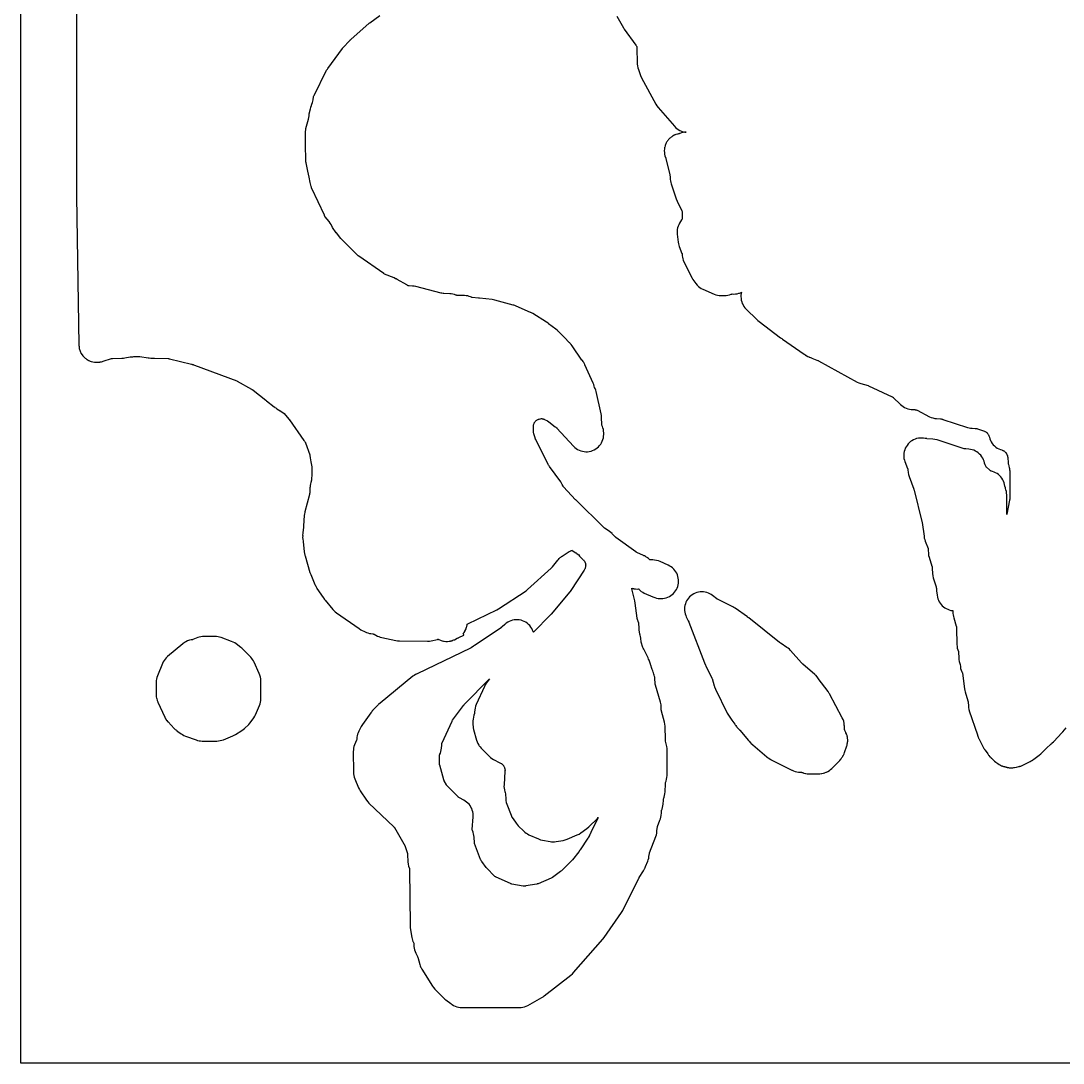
# Model space of a CAD drawing. Header units: millimetres. Extents: x 0 to 300, y 0 to 300.
# Drawn here: x 0 to 150, y 0 to 150 of the extents above; entities that cross this region are included whole.
import ezdxf

# ---------------------------------------------------------------- set-up
doc = ezdxf.new("R2010")
doc.units = ezdxf.units.MM
doc.layers.add('CUT', color=7, linetype='CONTINUOUS')

msp = doc.modelspace()

# ---------------------------------------------------------------- linework, layer by layer
at = {"layer": 'CUT'}
for points in [[(299.94, 299.95), (299.94, 0.05), (299.94, 0.02), (299.94, 0.01), (299.93, 0), (299.92, 0), (299.89, 0), (0.05, 0), (0.02, 0), (0.01, 0), (0.01, 0.01), (0, 0.01), (0, 0.02), (0, 0.05), (0, 299.95)], [(8, 174.66), (8.01, 128.54), (8.01, 128.52), (8.01, 124.77), (8.01, 124.73), (8.35, 103.37), (8.35, 103.34), (8.35, 103.33), (8.36, 103.28), (8.37, 103.12), (8.37, 103.09), (8.4, 102.85), (8.44, 102.71), (8.45, 102.68), (8.47, 102.62), (8.47, 102.6), (8.53, 102.44), (8.55, 102.39), (8.56, 102.37), (8.65, 102.17), (8.67, 102.15), (8.78, 101.97), (8.81, 101.94), (8.81, 101.93), (8.92, 101.78), (8.96, 101.74), (9.09, 101.6), (9.14, 101.56), (9.27, 101.44), (9.33, 101.4), (9.46, 101.29), (9.53, 101.26), (9.54, 101.25), (9.67, 101.17), (9.75, 101.14), (9.76, 101.13), (9.89, 101.06), (9.99, 101.03), (10.11, 100.98), (10.35, 100.92), (10.58, 100.88), (10.71, 100.88), (10.83, 100.87), (10.96, 100.88), (10.97, 100.88), (11.07, 100.88), (11.18, 100.89), (11.19, 100.89), (11.3, 100.9), (11.32, 100.9), (11.35, 100.9), (11.4, 100.91), (11.47, 100.93), (11.54, 100.94), (11.56, 100.94), (11.57, 100.94), (11.58, 100.94), (11.6, 100.94), (11.62, 100.95), (11.73, 100.98), (11.77, 100.99), (11.83, 101.01), (11.84, 101.01), (11.85, 101.01), (13.04, 101.39), (13.06, 101.39), (13.08, 101.4), (13.09, 101.4), (13.11, 101.4), (13.2, 101.4), (14.54, 101.46), (14.55, 101.46), (14.62, 101.46), (14.76, 101.47), (14.97, 101.5), (15.73, 101.63), (15.77, 101.64), (15.79, 101.64), (15.8, 101.64), (15.82, 101.64), (15.94, 101.65), (16.11, 101.67), (16.24, 101.68), (16.29, 101.68), (16.4, 101.69), (16.48, 101.7), (16.54, 101.71), (16.59, 101.71), (16.64, 101.71), (16.68, 101.71), (16.83, 101.71), (17.1, 101.7), (18.33, 101.49), (18.34, 101.49), (18.37, 101.49), (18.48, 101.48), (18.68, 101.46), (18.69, 101.46), (18.7, 101.46), (18.85, 101.46), (19.2, 101.45), (19.24, 101.45), (21.22, 101.39), (21.25, 101.39), (21.29, 101.39), (21.3, 101.39), (21.34, 101.38), (21.36, 101.37), (21.38, 101.37), (24.54, 100.6), (24.55, 100.6), (24.6, 100.58), (24.64, 100.57), (24.66, 100.57), (24.67, 100.56), (24.68, 100.56), (24.69, 100.55), (24.73, 100.54), (24.74, 100.54), (24.76, 100.54), (24.78, 100.53), (24.83, 100.51), (24.98, 100.45), (31.1, 98.17), (31.12, 98.16), (33.18, 97), (33.21, 96.99), (33.24, 96.97), (33.28, 96.95), (33.31, 96.93), (33.34, 96.91), (33.42, 96.84), (35.26, 95.4), (35.27, 95.39), (35.3, 95.37), (35.32, 95.35), (35.34, 95.33), (36.45, 94.46), (36.48, 94.43), (36.5, 94.41), (36.56, 94.37), (36.67, 94.29), (36.84, 94.17), (37.33, 93.89), (37.35, 93.88), (37.36, 93.87), (37.39, 93.85), (37.87, 93.48), (38.08, 93.24), (38.6, 92.63), (38.63, 92.59), (38.64, 92.57), (40.72, 89.63), (40.82, 89.49), (40.86, 89.43), (40.87, 89.42), (40.9, 89.38), (40.91, 89.36), (40.94, 89.33), (40.94, 89.32), (40.95, 89.29), (40.96, 89.27), (40.97, 89.25), (41.56, 87.53), (41.56, 87.52), (41.57, 87.5), (41.58, 87.45), (41.64, 87.1), (41.73, 86.55), (41.85, 85.82), (41.86, 85.76), (41.86, 85.73), (41.86, 85.72), (41.86, 84.87), (41.83, 83.89), (41.83, 83.88), (41.72, 83.56), (41.67, 83.35), (41.63, 83.15), (41.62, 83.04), (41.61, 82.94), (41.61, 82.93), (41.61, 82.92), (41.61, 82.9), (41.61, 82.88), (41.6, 82.83), (41.59, 82.55), (41.59, 82.53), (41.58, 82.26), (41.57, 82.15), (41.57, 82.13), (41.57, 82.06), (41.56, 82.01), (41.55, 81.97), (41.55, 81.95), (41.52, 81.85), (40.88, 79.36), (40.88, 79.34), (40.86, 79.29), (40.85, 79.23), (40.8, 79.04), (40.77, 78.79), (40.6, 76.58), (40.57, 76.44), (40.55, 76.22), (40.54, 76.01), (40.55, 75.87), (40.55, 75.83), (40.55, 75.79), (40.54, 75.68), (40.54, 75.66), (40.55, 75.39), (40.6, 75.13), (40.62, 75.06), (40.62, 75.05), (40.76, 73.58), (40.8, 73.34), (40.85, 73.11), (40.89, 72.99), (41.6, 70.59), (41.7, 70.32), (41.7, 70.31), (42.21, 69.13), (42.31, 68.9), (42.35, 68.8), (42.37, 68.75), (42.38, 68.73), (42.47, 68.54), (42.48, 68.53), (42.59, 68.34), (42.6, 68.33), (43.49, 67), (43.64, 66.8), (43.66, 66.78), (43.69, 66.74), (43.8, 66.62), (44.91, 65.27), (45.07, 65.1), (45.23, 64.94), (45.41, 64.81), (48.66, 62.55), (48.94, 62.38), (49.52, 62.08), (49.73, 61.99), (49.94, 61.91), (50.16, 61.85), (50.38, 61.82), (50.66, 61.78), (50.68, 61.78), (50.69, 61.78), (50.74, 61.76), (50.82, 61.72), (51.31, 61.47), (51.51, 61.38), (51.72, 61.3), (51.94, 61.24), (53.96, 60.81), (53.97, 60.81), (54.21, 60.77), (54.22, 60.77), (54.47, 60.76), (54.48, 60.76), (58.52, 60.74), (58.79, 60.75), (59.05, 60.8), (59.96, 60.99), (60, 61), (60.01, 61), (60.04, 61), (60.06, 61), (60.07, 61), (60.08, 61), (60.09, 60.99), (60.16, 60.95), (60.39, 60.85), (60.4, 60.85), (60.47, 60.83), (60.63, 60.78), (60.64, 60.77), (60.83, 60.73), (60.88, 60.72), (60.89, 60.72), (61.13, 60.69), (61.14, 60.69), (61.38, 60.69), (61.4, 60.69), (61.63, 60.72), (61.65, 60.72), (61.73, 60.74), (61.79, 60.75), (61.8, 60.75), (61.81, 60.75), (61.88, 60.76), (61.9, 60.77), (61.98, 60.79), (62.01, 60.8), (62.02, 60.81), (62.03, 60.81), (62.12, 60.84), (62.14, 60.84), (62.17, 60.86), (62.32, 60.92), (62.35, 60.93), (62.36, 60.93), (62.38, 60.94), (62.8, 61.14), (62.83, 61.16), (62.95, 61.23), (62.98, 61.24), (63, 61.25), (63.01, 61.26), (63.04, 61.28), (63.73, 61.6), (63.72, 61.62), (63.68, 61.73), (63.65, 61.81), (63.69, 61.86), (63.72, 61.9), (63.72, 61.91), (63.73, 61.92), (63.75, 61.94), (63.79, 62), (63.86, 62.1), (63.87, 62.12), (63.89, 62.15), (63.97, 62.31), (64, 62.36), (64.05, 62.48), (64.07, 62.53), (64.08, 62.55), (64.08, 62.56), (64.08, 62.57), (64.09, 62.59), (64.14, 62.76), (64.16, 62.82), (64.21, 63.06), (64.22, 63.16), (64.29, 63.2), (68.51, 65.23), (68.75, 65.36), (72.69, 67.99), (72.78, 68.06), (72.79, 68.06), (72.92, 68.18), (76.3, 71.24), (76.39, 71.33), (76.48, 71.43), (77.25, 72.4), (77.34, 72.5), (77.47, 72.63), (77.49, 72.65), (77.5, 72.66), (77.61, 72.76), (77.7, 72.83), (77.76, 72.87), (77.77, 72.88), (77.78, 72.89), (77.8, 72.9), (77.87, 72.96), (78.76, 73.54), (78.78, 73.55), (78.86, 73.6), (78.91, 73.63), (78.92, 73.63), (78.93, 73.64), (79.03, 73.7), (79.1, 73.73), (79.12, 73.74), (79.13, 73.75), (79.23, 73.79), (79.25, 73.8), (79.26, 73.8), (79.28, 73.81), (79.3, 73.82), (79.33, 73.8), (79.86, 73.45), (79.9, 73.43), (80, 73.36), (80.21, 73.22), (80.22, 73.21), (80.23, 73.2), (80.24, 73.2), (80.24, 73.19), (80.39, 72.97), (80.57, 72.76), (80.77, 72.58), (80.82, 72.53), (80.93, 72.45), (80.93, 72.44), (80.94, 72.44), (81, 72.36), (81.07, 72.28), (81.07, 72.27), (81.09, 72.24), (81.16, 72.12), (81.16, 72.11), (81.17, 72.1), (81.19, 72.03), (81.21, 71.98), (81.22, 71.96), (81.22, 71.95), (81.22, 71.94), (81.24, 71.86), (81.25, 71.81), (81.27, 71.69), (81.26, 71.71), (81.27, 71.65), (81.26, 71.59), (81.26, 71.49), (81.25, 71.44), (81.23, 71.38), (81.2, 71.26), (81.18, 71.2), (81.16, 71.15), (81.14, 71.12), (81.08, 71.02), (81.05, 70.97), (81.04, 70.96), (79.14, 68.02), (79.05, 67.89), (78.99, 67.82), (76.3, 64.63), (76.29, 64.61), (76.24, 64.56), (76.22, 64.54), (76.18, 64.49), (73.8, 62.06), (73.77, 62.03), (73.74, 62.01), (73.72, 62.09), (73.71, 62.1), (73.62, 62.33), (73.51, 62.55), (73.37, 62.76), (73.22, 62.96), (73.05, 63.14), (72.86, 63.3), (72.65, 63.44), (72.43, 63.56), (72.2, 63.66), (71.97, 63.73), (71.72, 63.78), (71.48, 63.81), (71.23, 63.81), (70.98, 63.78), (70.74, 63.74), (70.5, 63.66), (70.27, 63.57), (70.05, 63.45), (69.84, 63.31), (69.65, 63.15), (69.24, 62.78), (69.13, 62.69), (69.11, 62.67), (65.29, 60.1), (65.15, 60.01), (65.13, 60), (65.08, 59.97), (64.83, 59.8), (64.82, 59.8), (64.77, 59.77), (64.76, 59.76), (64.69, 59.72), (57.04, 56.04), (56.98, 56.02), (56.93, 55.99), (56.77, 55.92), (56.58, 55.8), (56.4, 55.67), (51.68, 51.82), (51.49, 51.65), (51.48, 51.64), (51.43, 51.59), (50.62, 50.73), (50.61, 50.72), (50.57, 50.68), (50.48, 50.57), (50.35, 50.41), (49.16, 48.76), (49.06, 48.61), (48.97, 48.44), (48.62, 47.76), (48.52, 47.55), (48.45, 47.34), (48.39, 47.11), (48.35, 46.89), (48.32, 46.62), (48.32, 46.61), (48.32, 46.59), (48.29, 46.49), (48.29, 46.47), (48.02, 45.81), (47.93, 45.58), (47.87, 45.33), (47.84, 45.09), (47.83, 44.84), (47.87, 41.86), (47.88, 41.62), (47.92, 41.39), (47.98, 41.16), (48.06, 40.94), (48.6, 39.62), (48.71, 39.39), (48.84, 39.17), (49.75, 37.83), (49.91, 37.61), (50.09, 37.42), (53.66, 34.01), (53.67, 34), (53.69, 33.98), (53.7, 33.96), (53.73, 33.93), (53.74, 33.91), (55.29, 31.21), (55.31, 31.15), (55.34, 31.09), (55.35, 31.07), (55.36, 31.03), (55.63, 30.19), (55.63, 30.18), (55.64, 30.15), (55.65, 30.1), (55.65, 30.05), (55.7, 28.96), (55.73, 28.66), (55.8, 28.36), (55.9, 28.03), (55.94, 27.92), (55.94, 27.91), (55.94, 27.9), (55.94, 27.88), (55.94, 27.83), (56, 19.84), (56.01, 19.65), (56.03, 19.46), (56.25, 18.09), (56.29, 17.89), (56.35, 17.7), (56.42, 17.51), (56.45, 17.44), (56.53, 17.26), (56.53, 17.24), (56.55, 16.8), (56.58, 16.55), (56.64, 16.3), (56.72, 16.06), (56.82, 15.82), (57.06, 15.36), (57.06, 15.35), (57.08, 15.33), (57.08, 15.32), (57.08, 15.31), (57.09, 15.29), (57.1, 15.26), (57.39, 14.21), (57.47, 13.99), (57.56, 13.77), (57.58, 13.73), (57.7, 13.52), (59.22, 11.09), (59.38, 10.87), (59.56, 10.67), (60.85, 9.36), (60.99, 9.22), (61.14, 9.1), (61.86, 8.57), (61.95, 8.5), (62.06, 8.42), (62.27, 8.3), (62.49, 8.19), (62.72, 8.11), (62.96, 8.05), (63.2, 8.01), (63.45, 8), (71.73, 8), (71.98, 8.01), (72.23, 8.05), (72.48, 8.11), (72.72, 8.2), (72.94, 8.31), (74.96, 9.43), (75.14, 9.54), (75.17, 9.56), (75.32, 9.67), (79.14, 12.67), (79.37, 12.87), (79.39, 12.89), (79.41, 12.91), (79.52, 13.03), (83.74, 17.85), (83.91, 18.07), (86.43, 21.67), (86.53, 21.83), (86.62, 21.99), (88.91, 26.63), (88.95, 26.69), (88.97, 26.72), (88.97, 26.73), (89.6, 27.69), (89.7, 27.87), (89.8, 28.06), (89.82, 28.13), (89.85, 28.21), (89.87, 28.26), (89.88, 28.29), (90.2, 29.06), (90.28, 29.28), (90.34, 29.5), (90.37, 29.72), (90.43, 30.18), (90.43, 30.21), (90.43, 30.22), (90.44, 30.25), (90.45, 30.26), (91.37, 32.6), (91.45, 32.84), (91.5, 33.09), (91.53, 33.34), (91.57, 33.86), (91.58, 33.94), (91.59, 34), (91.6, 34.04), (91.61, 34.06), (91.96, 34.95), (92.03, 35.17), (92.09, 35.39), (92.12, 35.62), (92.16, 36.04), (92.16, 36.11), (92.17, 36.16), (92.17, 36.21), (92.17, 36.28), (92.17, 36.3), (92.17, 36.31), (92.19, 36.34), (92.25, 36.5), (92.26, 36.53), (92.34, 36.77), (92.39, 37.02), (92.42, 37.28), (92.45, 37.85), (92.45, 37.94), (92.45, 37.95), (92.46, 38.01), (92.47, 38.04), (92.48, 38.06), (92.5, 38.13), (92.55, 38.26), (92.62, 38.51), (92.68, 38.77), (92.7, 39.04), (92.74, 40.21), (92.75, 40.3), (92.75, 40.34), (92.76, 40.38), (92.76, 40.39), (92.76, 40.4), (92.83, 40.58), (92.91, 40.85), (92.96, 41.13), (92.98, 41.42), (93, 45.01), (92.99, 45.29), (92.94, 45.57), (92.76, 46.36), (92.75, 46.44), (92.74, 46.53), (92.74, 46.54), (92.69, 48.48), (92.66, 48.78), (92.61, 49.06), (92.19, 50.64), (92.16, 50.76), (92.16, 50.77), (92.16, 50.78), (92.15, 50.8), (92.15, 50.84), (92.15, 50.86), (92.14, 50.89), (92.13, 51.35), (92.11, 51.56), (92.08, 51.76), (92.03, 51.96), (91.33, 54.38), (91.33, 54.39), (91.3, 54.48), (91.29, 54.5), (91.29, 54.51), (91.29, 54.52), (91.29, 54.54), (91.29, 54.57), (91.29, 54.62), (91.28, 54.69), (91.28, 54.74), (91.24, 55.25), (91.22, 55.45), (91.2, 55.54), (91.18, 55.65), (91.12, 55.84), (91.12, 55.85), (91.07, 55.99), (91.01, 56.16), (90.98, 56.26), (90.92, 56.44), (90.85, 56.64), (90.76, 56.92), (90.67, 57.2), (90.65, 57.25), (90.65, 57.26), (90.64, 57.27), (90.61, 57.35), (90.59, 57.42), (90.4, 57.99), (90.33, 58.16), (90.26, 58.33), (89.62, 59.58), (89.56, 59.71), (89.55, 59.74), (89.51, 59.84), (89.26, 60.58), (89.24, 60.66), (89.23, 60.71), (89.23, 60.76), (89.22, 60.96), (89.2, 61.18), (89.16, 61.39), (89.11, 61.61), (89.06, 61.75), (89.04, 61.81), (89.02, 61.91), (89.01, 61.93), (89, 61.96), (89, 61.97), (88.99, 62.04), (88.99, 62.11), (88.98, 62.21), (88.96, 62.84), (88.94, 63.08), (88.9, 63.33), (88.83, 63.56), (88.82, 63.59), (88.79, 63.68), (88.73, 63.83), (88.71, 63.9), (88.71, 63.91), (88.7, 63.95), (88.7, 63.98), (88.69, 64.05), (88.41, 66.21), (88.36, 66.51), (87.92, 68.25), (87.91, 68.33), (87.91, 68.34), (87.95, 68.33), (87.97, 68.33), (88.15, 68.29), (88.16, 68.29), (88.19, 68.28), (88.39, 68.25), (88.43, 68.24), (88.68, 68.23), (88.89, 68.24), (88.9, 68.24), (88.91, 68.22), (89.08, 68.05), (89.27, 67.9), (89.47, 67.77), (89.69, 67.66), (90.95, 67.09), (91.2, 67), (91.45, 66.93), (91.71, 66.88), (91.98, 66.87), (92.14, 66.87), (92.38, 66.88), (92.62, 66.92), (92.86, 66.98), (93.09, 67.06), (93.31, 67.16), (93.52, 67.28), (93.71, 67.43), (93.89, 67.59), (94.06, 67.77), (94.2, 67.96), (94.33, 68.17), (94.44, 68.38), (94.52, 68.61), (94.58, 68.85), (94.62, 69.09), (94.64, 69.33), (94.63, 69.57), (94.6, 69.81), (94.55, 70.05), (94.47, 70.28), (94.37, 70.5), (94.25, 70.71), (94.11, 70.91), (93.95, 71.09), (93.78, 71.26), (93.58, 71.41), (93.38, 71.54), (93.16, 71.65), (92, 72.17), (91.73, 72.27), (91.45, 72.35), (91.19, 72.4), (90.95, 72.43), (90.71, 72.44), (90.49, 72.43), (90.48, 72.44), (90.34, 72.58), (90.3, 72.61), (90.15, 72.74), (90.12, 72.76), (89.94, 72.88), (89.91, 72.89), (89.88, 72.9), (89.72, 72.99), (89.71, 72.99), (89.7, 73), (89.68, 73.01), (89.66, 73.02), (89.58, 73.06), (88.61, 73.51), (88.59, 73.52), (88.57, 73.53), (88.54, 73.55), (88.53, 73.56), (88.47, 73.6), (85.63, 75.64), (85.61, 75.66), (85.59, 75.68), (85.55, 75.71), (85.46, 75.79), (85.46, 75.8), (85.29, 75.98), (85.1, 76.18), (85.07, 76.2), (84.9, 76.37), (84.87, 76.39), (84.72, 76.5), (84.68, 76.53), (84.64, 76.56), (83.98, 76.99), (83.94, 77.03), (83.92, 77.04), (83.87, 77.09), (83.86, 77.1), (79.89, 81), (79.84, 81.05), (79.82, 81.07), (78.1, 82.92), (78.09, 82.93), (78.08, 82.95), (78.07, 82.96), (78.05, 82.98), (78.04, 82.99), (78.04, 83), (78.01, 83.05), (77.91, 83.26), (77.8, 83.45), (77.68, 83.64), (76.06, 85.87), (76.01, 85.95), (75.94, 86.06), (75.88, 86.15), (74.08, 89.77), (74.07, 89.77), (74.03, 89.89), (74.02, 89.91), (73.99, 89.98), (73.81, 90.58), (73.8, 90.63), (73.77, 90.73), (73.77, 90.77), (73.76, 90.79), (73.76, 90.82), (73.76, 90.85), (73.75, 90.96), (73.75, 91.66), (73.76, 91.77), (73.75, 91.76), (73.76, 91.81), (73.78, 91.87), (73.78, 91.88), (73.81, 91.98), (73.84, 92.06), (73.85, 92.08), (73.86, 92.11), (73.88, 92.14), (73.9, 92.18), (73.91, 92.19), (73.95, 92.24), (74, 92.32), (74.07, 92.4), (74.08, 92.42), (74.09, 92.43), (74.1, 92.44), (74.12, 92.45), (74.15, 92.48), (74.24, 92.55), (74.27, 92.57), (74.28, 92.58), (74.29, 92.58), (74.38, 92.62), (74.39, 92.63), (74.44, 92.65), (74.47, 92.66), (74.57, 92.7), (74.59, 92.7), (74.75, 92.74), (74.79, 92.75), (74.78, 92.74), (74.91, 92.75), (74.92, 92.75), (74.98, 92.75), (75, 92.75), (75.03, 92.74), (75.04, 92.74), (75.15, 92.71), (75.19, 92.7), (75.27, 92.67), (75.29, 92.67), (75.32, 92.66), (75.33, 92.65), (75.45, 92.59), (75.66, 92.49), (75.67, 92.49), (75.68, 92.48), (75.75, 92.44), (75.77, 92.42), (75.96, 92.29), (75.98, 92.28), (76.89, 91.59), (76.96, 91.53), (76.98, 91.52), (77.02, 91.49), (77.03, 91.48), (77.04, 91.47), (77.05, 91.46), (77.06, 91.45), (77.1, 91.41), (77.13, 91.38), (79.53, 88.79), (79.7, 88.62), (79.9, 88.46), (80.11, 88.33), (80.33, 88.21), (80.56, 88.12), (80.8, 88.05), (81.05, 88.01), (81.3, 87.99), (81.55, 88), (81.79, 88.03), (82.04, 88.08), (82.27, 88.16), (82.5, 88.26), (82.72, 88.39), (82.92, 88.54), (83.11, 88.7), (83.27, 88.88), (83.43, 89.08), (83.56, 89.29), (83.66, 89.52), (83.75, 89.75), (83.81, 89.99), (83.85, 90.24), (83.86, 90.49), (83.86, 90.69), (83.85, 90.93), (83.81, 91.17), (83.76, 91.41), (83.68, 91.63), (83.61, 91.8), (83.61, 91.84), (83.56, 92.95), (83.56, 92.98), (83.54, 93.21), (83.5, 93.44), (82.77, 96.64), (82.71, 96.86), (82.63, 97.07), (82.56, 97.24), (82.51, 97.43), (82.44, 97.66), (82.35, 97.88), (81.14, 100.52), (81.13, 100.55), (81.1, 100.63), (81.09, 100.65), (81, 100.81), (80.9, 100.95), (80.89, 100.97), (80.79, 101.12), (80.75, 101.17), (80.74, 101.18), (79.33, 103.23), (79.2, 103.4), (79.05, 103.56), (79.05, 103.57), (78.97, 103.65), (78.96, 103.66), (78.95, 103.67), (78.94, 103.68), (78.91, 103.72), (78.22, 104.41), (77.39, 105.25), (77.38, 105.26), (77.37, 105.27), (77.3, 105.33), (77.2, 105.43), (76.96, 105.64), (75.94, 106.42), (75.93, 106.43), (75.89, 106.47), (75.88, 106.48), (75.87, 106.48), (75.85, 106.5), (75.73, 106.58), (75.66, 106.63), (75.61, 106.66), (73.68, 107.87), (73.67, 107.87), (73.36, 108.04), (73.35, 108.04), (71.28, 108.96), (71.1, 109.03), (70.92, 109.08), (70.86, 109.1), (68.18, 109.82), (67.99, 109.87), (67.8, 109.9), (65.98, 110.1), (65.86, 110.11), (64.96, 110.2), (64.91, 110.21), (64.9, 110.21), (64.82, 110.23), (64.71, 110.28), (64.5, 110.35), (64.29, 110.41), (64.07, 110.44), (63.85, 110.46), (62.79, 110.49), (62.76, 110.49), (62.73, 110.49), (62.72, 110.49), (62.67, 110.5), (62.65, 110.51), (62.6, 110.53), (62.39, 110.61), (62.16, 110.67), (61.93, 110.71), (61.7, 110.73), (60.86, 110.76), (60.78, 110.76), (60.75, 110.77), (60.56, 110.81), (60.54, 110.81), (60.5, 110.82), (56.84, 111.76), (56.61, 111.81), (56.37, 111.84), (55.88, 111.87), (55.82, 111.88), (55.72, 111.88), (55.71, 111.88), (55.7, 111.89), (55.69, 111.89), (55.66, 111.91), (55.64, 111.92), (55.63, 111.93), (55.52, 112), (54.15, 112.77), (54.01, 112.85), (53.93, 112.89), (53.7, 113), (52.34, 113.55), (52.28, 113.58), (52.27, 113.58), (52.24, 113.6), (52.23, 113.61), (52.21, 113.62), (48.61, 116.14), (48.56, 116.17), (48.53, 116.2), (46.05, 118.68), (45.41, 119.48), (45.41, 119.49), (45.4, 119.5), (45.39, 119.51), (44.86, 120.26), (44.65, 120.67), (44.51, 120.9), (44.35, 121.13), (43.79, 121.8), (43.78, 121.81), (43.77, 121.83), (43.75, 121.85), (43.72, 121.9), (43.72, 121.91), (43.71, 121.92), (43.7, 121.94), (43.67, 122.04), (41.87, 125.86), (41.84, 125.92), (41.83, 125.94), (41.83, 125.95), (41.83, 125.96), (41.82, 125.97), (41.81, 126.01), (41.8, 126.03), (41.8, 126.04), (41.8, 126.05), (41.8, 126.06), (41.77, 126.18), (41.73, 126.36), (41.65, 126.72), (41.48, 127.49), (41.3, 128.35), (41.04, 129.55), (41.03, 129.62), (41.02, 129.66), (41.02, 129.68), (41.02, 129.71), (41.02, 129.75), (40.94, 132.34), (40.94, 132.42), (40.94, 132.45), (40.94, 132.47), (40.97, 133.89), (40.97, 133.91), (40.97, 133.97), (41.01, 134.39), (41.01, 134.46), (41.02, 134.46), (41.02, 134.49), (41.4, 135.87), (41.45, 136.11), (41.48, 136.35), (41.5, 136.62), (41.67, 137.33), (41.72, 137.53), (41.74, 137.64), (41.75, 137.67), (41.89, 138.03), (41.96, 138.23), (42.01, 138.43), (42.05, 138.63), (42.1, 139.05), (42.1, 139.06), (42.11, 139.09), (42.15, 139.19), (42.16, 139.2), (42.17, 139.23), (42.18, 139.26), (43.99, 142.89), (44.01, 142.93), (44.02, 142.94), (44.07, 143), (44.11, 143.07), (44.17, 143.14), (46.28, 146.04), (46.29, 146.05), (46.3, 146.07), (46.31, 146.09), (46.32, 146.1), (46.33, 146.11), (46.38, 146.16), (46.39, 146.17), (46.43, 146.22), (47.24, 147.08), (47.41, 147.25), (47.41, 147.26), (47.45, 147.3), (47.46, 147.31), (50.11, 149.65), (50.19, 149.72), (50.21, 149.73), (51.64, 150.76)], [(85.73, 150.65), (86.69, 149.01), (86.82, 148.81), (88.49, 146.5), (88.52, 146.46), (88.59, 146.37), (88.59, 146.36), (88.6, 146.36), (88.6, 146.35), (88.61, 146.33), (88.61, 146.31), (88.61, 146.27), (88.7, 143.77), (88.73, 143.51), (88.78, 143.24), (88.86, 142.99), (89.18, 142.13), (89.32, 141.81), (91.38, 137.99), (91.52, 137.76), (91.69, 137.55), (94.03, 134.84), (94.2, 134.66), (94.39, 134.49), (94.6, 134.35), (94.82, 134.23), (95.05, 134.13), (95.28, 134.05), (95.53, 134), (95.71, 133.98), (95.51, 133.97), (95.28, 133.93), (95.04, 133.87), (94.81, 133.79), (94.78, 133.78), (94.7, 133.76), (94.67, 133.75), (94.64, 133.74), (94.53, 133.71), (94.47, 133.7), (94.29, 133.64), (94.23, 133.62), (94.16, 133.59), (94.15, 133.59), (94.14, 133.59), (94.12, 133.58), (94.07, 133.56), (94.05, 133.55), (94, 133.53), (93.86, 133.45), (93.78, 133.41), (93.65, 133.32), (93.57, 133.27), (93.51, 133.22), (93.46, 133.18), (93.38, 133.1), (93.29, 133.01), (93.21, 132.93), (93.13, 132.83), (93.05, 132.73), (92.99, 132.64), (92.91, 132.52), (92.87, 132.43), (92.8, 132.3), (92.77, 132.21), (92.71, 132.06), (92.69, 131.99), (92.64, 131.82), (92.63, 131.76), (92.6, 131.57), (92.59, 131.52), (92.58, 131.36), (92.58, 131.32), (92.58, 131.3), (92.58, 131.28), (92.59, 131.07), (92.59, 131.04), (92.62, 130.82), (92.62, 130.8), (92.68, 130.58), (92.68, 130.57), (92.76, 130.34), (92.77, 130.3), (92.78, 130.29), (92.79, 130.25), (92.8, 130.22), (92.82, 130.16), (93.37, 127.91), (93.4, 127.83), (93.4, 127.82), (93.4, 127.81), (93.4, 127.79), (93.4, 127.76), (93.41, 127.66), (93.41, 127.63), (93.41, 127.62), (93.44, 127.17), (93.46, 126.96), (93.5, 126.75), (93.56, 126.55), (94.29, 124.37), (94.41, 124.07), (95.1, 122.66), (95.15, 122.55), (95.15, 122.53), (95.16, 122.49), (95.16, 122.48), (95.13, 121.55), (95.13, 121.49), (95.13, 121.48), (95.1, 121.42), (95.07, 121.35), (94.78, 120.87), (94.66, 120.66), (94.57, 120.44), (94.5, 120.21), (94.45, 119.98), (94.43, 119.75), (94.42, 119.51), (94.44, 119.28), (94.58, 118.14), (94.61, 117.93), (94.67, 117.72), (94.73, 117.52), (95.12, 116.54), (95.12, 116.53), (95.13, 116.52), (95.13, 116.51), (95.13, 116.49), (95.16, 116.2), (95.2, 115.98), (95.25, 115.76), (95.32, 115.55), (95.41, 115.34), (96.6, 112.96), (96.71, 112.77), (96.83, 112.6), (97.14, 112.18), (97.3, 111.97), (97.49, 111.79), (97.69, 111.63), (97.91, 111.49), (98.15, 111.37), (99.75, 110.67), (99.99, 110.58), (100.24, 110.51), (100.49, 110.47), (100.75, 110.46), (101.22, 110.46), (101.24, 110.46), (101.47, 110.47), (101.48, 110.47), (101.49, 110.47), (101.71, 110.51), (101.73, 110.51), (101.95, 110.57), (101.97, 110.57), (101.98, 110.58), (102.18, 110.65), (102.2, 110.65), (102.3, 110.69), (102.34, 110.71), (102.35, 110.71), (102.36, 110.71), (102.6, 110.69), (102.84, 110.7), (103.09, 110.73), (103.33, 110.79), (103.41, 110.82), (103.56, 110.87), (103.64, 110.91), (103.68, 110.93), (103.65, 110.8), (103.64, 110.77), (103.61, 110.53), (103.6, 110.28), (103.62, 110.07), (103.62, 110.04), (103.66, 109.83), (103.66, 109.8), (103.72, 109.56), (103.8, 109.33), (103.91, 109.11), (104.04, 108.9), (104.19, 108.71), (104.35, 108.53), (105.91, 107.01), (105.99, 106.93), (106.05, 106.88), (106.22, 106.73), (109.3, 104.38), (109.47, 104.27), (109.58, 104.2), (112.69, 102.04), (112.79, 101.97), (112.87, 101.91), (112.9, 101.89), (112.91, 101.89), (112.93, 101.87), (113.16, 101.74), (113.21, 101.71), (113.25, 101.69), (113.39, 101.63), (113.44, 101.61), (113.45, 101.61), (113.46, 101.6), (113.62, 101.54), (113.77, 101.48), (113.82, 101.46), (113.83, 101.45), (114.51, 101.18), (114.65, 101.13), (114.67, 101.12), (114.69, 101.11), (114.72, 101.1), (114.78, 101.07), (120.33, 98.01), (120.59, 97.89), (120.87, 97.79), (121.9, 97.5), (121.94, 97.49), (121.98, 97.47), (125.37, 95.91), (125.43, 95.88), (125.47, 95.86), (125.48, 95.85), (125.49, 95.84), (125.51, 95.81), (126.58, 94.78), (126.76, 94.62), (126.95, 94.48), (127.16, 94.35), (127.38, 94.25), (127.61, 94.17), (127.84, 94.12), (128.08, 94.08), (128.32, 94.07), (128.49, 94.07), (128.53, 94.07), (128.62, 94.05), (128.68, 94.04), (128.71, 94.04), (128.81, 94.01), (128.9, 93.98), (128.95, 93.96), (130.76, 93.03), (131, 92.93), (131.24, 92.85), (131.49, 92.79), (131.74, 92.76), (132.34, 92.73), (132.39, 92.72), (132.4, 92.72), (132.51, 92.7), (132.64, 92.67), (132.67, 92.66), (132.68, 92.65), (136.23, 91.49), (136.44, 91.44), (136.65, 91.4), (136.86, 91.37), (137.31, 91.35), (137.33, 91.35), (137.36, 91.34), (137.37, 91.34), (137.48, 91.32), (137.54, 91.31), (137.67, 91.27), (138.53, 90.99), (138.64, 90.95), (138.7, 90.92), (138.71, 90.92), (138.75, 90.9), (138.83, 90.86), (138.89, 90.82), (138.93, 90.78), (138.97, 90.75), (139.02, 90.7), (139.07, 90.65), (139.08, 90.64), (139.1, 90.61), (139.13, 90.58), (139.15, 90.55), (139.2, 90.47), (139.23, 90.41), (139.24, 90.4), (139.28, 90.3), (139.29, 90.29), (139.3, 90.26), (139.32, 90.19), (139.35, 90.09), (139.42, 89.85), (139.51, 89.62), (139.63, 89.4), (139.77, 89.19), (139.92, 89), (140.1, 88.82), (140.29, 88.66), (140.5, 88.52), (140.72, 88.4), (140.95, 88.31), (141.14, 88.25), (141.21, 88.22), (141.3, 88.19), (141.35, 88.16), (141.36, 88.16), (141.38, 88.15), (141.4, 88.14), (141.43, 88.13), (141.44, 88.12), (141.45, 88.11), (141.52, 88.05), (141.56, 88.01), (141.65, 87.93), (141.66, 87.93), (141.68, 87.9), (141.72, 87.86), (141.75, 87.81), (141.76, 87.8), (141.77, 87.78), (141.8, 87.75), (141.84, 87.68), (141.84, 87.67), (141.86, 87.65), (141.87, 87.62), (141.88, 87.61), (141.88, 87.6), (141.89, 87.56), (141.91, 87.52), (141.94, 87.43), (141.96, 87.37), (141.97, 87.3), (141.98, 87.27), (141.99, 87.22), (141.99, 87.21), (142, 87.2), (142, 87.19), (142, 87.18), (142, 87.17), (142, 87.14), (142.01, 87.07), (142.01, 87.05), (142.05, 86.51), (142.08, 86.24), (142.1, 86.16), (142.14, 85.98), (142.16, 85.91), (142.2, 85.74), (142.24, 85.58), (142.26, 85.51), (142.27, 85.39), (142.27, 85.37), (142.28, 85.26), (142.28, 81.18), (142.28, 81.14), (142.28, 81.12), (142.27, 81.09), (142.26, 81.03), (141.86, 78.99), (141.85, 78.96), (141.85, 78.98), (141.85, 81.78), (141.84, 82.03), (141.8, 82.27), (141.74, 82.52), (141.68, 82.72), (141.67, 82.76), (141.66, 82.78), (141.62, 82.93), (141.6, 82.98), (141.6, 82.99), (141.59, 83.05), (141.55, 83.29), (141.48, 83.52), (141.39, 83.75), (141.28, 83.97), (141.15, 84.17), (141, 84.36), (140.84, 84.54), (140.65, 84.7), (140.46, 84.84), (140.25, 84.96), (140.03, 85.06), (139.8, 85.13), (139.65, 85.17), (139.62, 85.18), (139.61, 85.19), (139.6, 85.19), (139.59, 85.19), (139.57, 85.21), (139.56, 85.22), (139.48, 85.29), (139.37, 85.38), (138.92, 85.75), (138.91, 85.75), (138.9, 85.77), (138.89, 85.77), (138.89, 85.78), (138.88, 85.79), (138.88, 85.8), (138.87, 85.81), (138.76, 86.09), (138.74, 86.12), (138.69, 86.24), (138.67, 86.28), (138.66, 86.3), (138.65, 86.37), (138.59, 86.61), (138.5, 86.84), (138.4, 87.07), (138.27, 87.28), (138.12, 87.48), (137.95, 87.66), (137.76, 87.82), (137.56, 87.97), (137.34, 88.09), (137.11, 88.2), (136.88, 88.28), (136.63, 88.33), (136.39, 88.36), (135.99, 88.39), (135.96, 88.39), (135.92, 88.39), (135.85, 88.4), (135.81, 88.4), (135.8, 88.4), (135.75, 88.41), (135.74, 88.42), (131.82, 89.7), (131.52, 89.77), (131.22, 89.81), (130.38, 89.87), (130.35, 89.88), (130.18, 89.89), (130.11, 89.89), (129.87, 89.94), (129.63, 89.96), (129.38, 89.95), (129.14, 89.93), (128.89, 89.88), (128.66, 89.8), (128.43, 89.7), (128.22, 89.58), (128.02, 89.44), (127.83, 89.28), (127.66, 89.11), (127.51, 88.91), (127.37, 88.71), (127.26, 88.49), (127.17, 88.26), (127.1, 88.02), (127.06, 87.78), (127.04, 87.53), (127.05, 87.29), (127.07, 87.04), (127.13, 86.8), (127.2, 86.57), (127.57, 85.6), (127.58, 85.59), (127.6, 85.52), (127.61, 85.49), (127.61, 85.47), (127.62, 85.39), (127.66, 85.02), (127.72, 84.72), (127.8, 84.43), (128.47, 82.61), (128.48, 82.59), (128.49, 82.56), (128.5, 82.54), (128.53, 82.45), (129.65, 77.95), (129.67, 77.86), (129.67, 77.85), (129.67, 77.83), (129.96, 75.85), (129.96, 75.8), (129.99, 75.57), (130.05, 75.35), (130.12, 75.13), (130.53, 74.08), (130.53, 74.07), (130.54, 74.04), (130.54, 74.03), (130.54, 74.02), (130.54, 73.99), (130.54, 73.95), (130.55, 73.87), (130.55, 73.81), (130.59, 73.33), (130.62, 73.07), (130.69, 72.81), (131.08, 71.53), (131.1, 71.47), (131.13, 71.38), (131.13, 71.37), (131.14, 71.34), (131.14, 71.33), (131.14, 71.32), (131.14, 71.26), (131.14, 71.19), (131.18, 70.45), (131.22, 70.14), (131.29, 69.85), (131.69, 68.55), (131.72, 68.42), (131.72, 68.41), (131.72, 68.4), (131.72, 68.39), (131.72, 68.38), (131.72, 68.37), (131.73, 68.35), (131.73, 68.3), (131.73, 68.29), (131.77, 67.97), (131.85, 67.33), (131.85, 67.31), (131.89, 67.09), (131.89, 67.07), (131.95, 66.84), (132.03, 66.62), (132.14, 66.4), (132.27, 66.2), (132.41, 66.01), (132.57, 65.83), (132.75, 65.67), (132.94, 65.53), (133.15, 65.41), (133.36, 65.31), (133.59, 65.22), (133.82, 65.16), (134.05, 65.13), (134.08, 65.13), (134.09, 65.13), (134.09, 65.12), (134.09, 65.11), (134.1, 65.09), (134.1, 65.04), (134.11, 64.73), (134.13, 64.51), (134.17, 64.3), (134.23, 64.09), (134.6, 62.9), (134.62, 62.83), (134.62, 62.78), (134.62, 62.76), (134.62, 62.66), (134.68, 60.22), (134.7, 59.99), (134.7, 59.97), (134.74, 59.73), (134.81, 59.49), (134.82, 59.47), (134.82, 59.46), (134.83, 59.44), (134.85, 59.37), (134.87, 59.33), (134.88, 59.29), (134.89, 59.27), (134.9, 59.23), (134.91, 59.21), (134.91, 59.2), (134.91, 59.19), (134.91, 59.1), (134.94, 58.36), (134.97, 58.09), (135.02, 57.82), (135.14, 57.36), (135.18, 57.06), (135.22, 56.8), (135.3, 56.55), (135.39, 56.31), (135.43, 56.24), (135.44, 56.22), (135.45, 56.21), (135.45, 56.2), (135.45, 56.19), (135.46, 56.18), (135.47, 56.15), (135.47, 56.14), (135.47, 56.12), (135.48, 56.11), (135.48, 56.1), (135.76, 53.89), (135.76, 53.86), (135.8, 53.64), (135.85, 53.42), (136.26, 52.13), (136.26, 52.11), (136.27, 52.11), (136.28, 52.07), (136.28, 52.06), (136.28, 52.05), (136.29, 52.02), (136.29, 52), (136.34, 51.37), (136.34, 51.36), (136.36, 51.16), (136.36, 51.15), (136.4, 50.96), (136.4, 50.94), (136.41, 50.9), (136.46, 50.77), (136.47, 50.72), (137.63, 47.23), (137.64, 47.21), (137.65, 47.19), (137.66, 47.15), (137.68, 47.1), (137.68, 47.09), (137.71, 47.01), (137.73, 46.97), (137.73, 46.96), (137.74, 46.95), (137.76, 46.9), (137.79, 46.82), (137.81, 46.79), (137.85, 46.72), (138.23, 45.94), (138.42, 45.55), (138.46, 45.48), (138.47, 45.46), (138.58, 45.26), (138.6, 45.23), (138.62, 45.21), (138.64, 45.18), (138.71, 45.08), (138.72, 45.07), (138.74, 45.03), (139.12, 44.51), (139.17, 44.43), (139.24, 44.34), (139.3, 44.26), (139.44, 44.1), (139.46, 44.08), (139.48, 44.06), (139.52, 44.02), (139.54, 44), (139.61, 43.92), (139.62, 43.91), (139.64, 43.89), (139.69, 43.84), (139.7, 43.84), (139.71, 43.83), (139.72, 43.83), (139.74, 43.81), (139.77, 43.78), (139.94, 43.6), (140.1, 43.45), (140.27, 43.32), (140.56, 43.11), (140.75, 42.98), (140.95, 42.87), (141.12, 42.81), (141.16, 42.79), (141.19, 42.78), (141.21, 42.77), (141.23, 42.77), (141.26, 42.76), (141.27, 42.75), (141.37, 42.71), (141.39, 42.71), (141.42, 42.7), (141.46, 42.69), (141.48, 42.68), (141.52, 42.67), (141.56, 42.66), (141.63, 42.64), (141.64, 42.64), (141.75, 42.62), (141.78, 42.61), (141.79, 42.61), (141.85, 42.59), (141.86, 42.59), (141.87, 42.58), (141.88, 42.58), (141.89, 42.58), (141.91, 42.58), (141.93, 42.57), (141.96, 42.57), (142.11, 42.54), (142.2, 42.52), (142.48, 42.5), (142.75, 42.51), (142.86, 42.53), (142.99, 42.54), (143.24, 42.59), (143.61, 42.68), (143.68, 42.7), (143.69, 42.71), (143.7, 42.71), (143.73, 42.72), (143.76, 42.73), (143.79, 42.73), (143.88, 42.76), (144, 42.8), (144.19, 42.89), (144.92, 43.26), (145.24, 43.42), (145.25, 43.42), (145.32, 43.46), (145.33, 43.47), (145.39, 43.5), (145.43, 43.52), (145.46, 43.54), (145.49, 43.56), (145.52, 43.58), (145.6, 43.62), (145.63, 43.64), (145.75, 43.73), (146.5, 44.3), (146.75, 44.52), (147.53, 45.3), (147.57, 45.34), (147.61, 45.38), (148.16, 45.85), (148.26, 45.95), (148.28, 45.97), (148.3, 45.99), (148.33, 46.02), (148.37, 46.06), (148.41, 46.09), (148.56, 46.24), (149.23, 46.98), (149.73, 47.48), (149.92, 47.68), (150.4, 48.28)]]:
    msp.add_lwpolyline(points, dxfattribs=at)
for points in [[(102.78, 48.71), (102.82, 48.65), (102.84, 48.62), (102.85, 48.61), (102.87, 48.57), (102.98, 48.44), (103.03, 48.37), (103.4, 47.95), (103.41, 47.94), (103.42, 47.92), (103.44, 47.9), (104.69, 46.44), (104.82, 46.29), (104.83, 46.28), (104.84, 46.27), (104.96, 46.16), (104.99, 46.14), (105, 46.13), (105.01, 46.12), (105.05, 46.07), (105.3, 45.82), (107.35, 44.06), (107.36, 44.05), (107.52, 43.93), (107.6, 43.87), (107.63, 43.85), (107.69, 43.81), (107.74, 43.79), (107.76, 43.78), (107.8, 43.76), (107.85, 43.73), (107.86, 43.72), (107.88, 43.71), (110.95, 42.16), (110.96, 42.16), (111.18, 42.06), (111.42, 41.98), (111.66, 41.93), (111.91, 41.9), (112.29, 41.87), (112.3, 41.87), (112.31, 41.87), (112.33, 41.87), (112.34, 41.87), (112.35, 41.86), (112.36, 41.86), (112.37, 41.86), (112.39, 41.85), (112.42, 41.84), (112.44, 41.83), (112.48, 41.82), (112.5, 41.81), (112.51, 41.81), (112.52, 41.81), (112.57, 41.79), (112.58, 41.78), (112.66, 41.75), (112.71, 41.74), (112.89, 41.7), (112.91, 41.7), (112.94, 41.69), (113.12, 41.66), (113.17, 41.65), (113.41, 41.64), (114.7, 41.64), (114.72, 41.64), (114.74, 41.64), (114.98, 41.65), (115.21, 41.69), (115.23, 41.69), (115.24, 41.7), (115.25, 41.7), (115.26, 41.7), (115.27, 41.7), (115.44, 41.74), (115.49, 41.75), (115.67, 41.8), (115.71, 41.81), (115.89, 41.88), (115.93, 41.89), (116.13, 41.99), (116.33, 42.11), (116.51, 42.24), (116.68, 42.4), (117.67, 43.36), (117.86, 43.56), (118, 43.76), (118.03, 43.79), (118.15, 43.98), (118.25, 44.13), (118.29, 44.21), (118.36, 44.32), (118.45, 44.51), (118.53, 44.71), (118.85, 45.69), (118.87, 45.77), (118.89, 45.83), (118.91, 45.93), (118.94, 46.08), (118.95, 46.17), (118.97, 46.33), (118.97, 46.41), (118.97, 46.58), (118.96, 46.65), (118.94, 46.83), (118.94, 46.85), (118.93, 46.9), (118.89, 47.08), (118.88, 47.13), (118.84, 47.24), (118.83, 47.28), (118.82, 47.32), (118.81, 47.34), (118.8, 47.36), (118.8, 47.37), (118.72, 47.56), (118.71, 47.59), (118.56, 47.88), (118.55, 47.9), (118.52, 47.96), (118.52, 47.97), (118.52, 47.98), (118.51, 48), (118.51, 48.02), (118.51, 48.03), (118.51, 48.13), (118.51, 48.17), (118.49, 48.56), (118.48, 48.6), (118.48, 48.63), (118.48, 48.65), (118.48, 48.66), (118.48, 48.67), (118.45, 48.94), (118.39, 49.19), (118.39, 49.21), (118.3, 49.45), (118.3, 49.46), (118.18, 49.71), (116.33, 53.16), (116.31, 53.18), (116.14, 53.47), (114.74, 55.36), (114.72, 55.39), (114.67, 55.46), (114.57, 55.58), (114.55, 55.6), (114.55, 55.61), (114.54, 55.62), (114.53, 55.63), (114.52, 55.64), (114.41, 55.77), (114.39, 55.79), (114.26, 55.91), (112.5, 57.44), (112.43, 57.5), (112.42, 57.51), (112.39, 57.54), (112.37, 57.56), (112.33, 57.6), (110.74, 59.4), (110.58, 59.56), (110.41, 59.71), (110.23, 59.84), (109.38, 60.39), (109.34, 60.42), (109.3, 60.44), (109.15, 60.55), (104.73, 64.07), (104.56, 64.19), (104.53, 64.21), (102.76, 65.47), (102.59, 65.58), (102.42, 65.67), (100.25, 66.75), (100.2, 66.77), (100.19, 66.78), (100.17, 66.79), (100.16, 66.8), (99.54, 67.29), (99.34, 67.43), (99.13, 67.55), (98.92, 67.65), (98.69, 67.73), (98.45, 67.79), (98.21, 67.82), (97.97, 67.83), (97.73, 67.82), (97.49, 67.78), (97.26, 67.72), (97.03, 67.64), (96.81, 67.54), (96.61, 67.41), (96.41, 67.27), (96.23, 67.11), (96.07, 66.93), (95.92, 66.74), (95.8, 66.53), (95.69, 66.32), (95.61, 66.09), (95.55, 65.86), (95.51, 65.62), (95.49, 65.38), (95.5, 65.14), (95.53, 64.9), (95.58, 64.66), (95.66, 64.43), (95.75, 64.21), (96.03, 63.65), (96.09, 63.53), (96.11, 63.45), (98.35, 57.59), (98.44, 57.39), (98.49, 57.3), (98.5, 57.29), (98.55, 57.19), (99.39, 55.52), (99.42, 55.46), (99.43, 55.45), (99.44, 55.42), (99.46, 55.36), (99.47, 55.34), (99.75, 54.31), (99.79, 54.19), (99.8, 54.16), (99.93, 53.83), (101.65, 50.39), (101.83, 50.1), (101.83, 50.09), (102.32, 49.38), (102.73, 48.79)], [(25.86, 46.37), (26.08, 46.36), (28.19, 46.36), (28.44, 46.37), (28.68, 46.41), (28.92, 46.47), (29.16, 46.55), (30.52, 47.12), (30.7, 47.21), (30.88, 47.31), (31.79, 47.88), (31.98, 48.02), (32.17, 48.17), (32.79, 48.75), (32.97, 48.95), (33.14, 49.16), (33.52, 49.71), (33.65, 49.92), (33.76, 50.15), (34.33, 51.48), (34.42, 51.71), (34.48, 51.96), (34.52, 52.21), (34.53, 52.46), (34.53, 55.03), (34.52, 55.3), (34.47, 55.56), (34.4, 55.82), (34.31, 56.06), (33.57, 57.69), (33.47, 57.89), (33.35, 58.07), (33.22, 58.25), (33.07, 58.41), (31.93, 59.57), (31.8, 59.7), (31.65, 59.82), (30.96, 60.34), (30.77, 60.47), (30.55, 60.59), (30.33, 60.68), (28.8, 61.25), (28.59, 61.32), (28.37, 61.37), (28.15, 61.4), (27.93, 61.41), (26.36, 61.41), (26.13, 61.4), (25.9, 61.37), (25.67, 61.31), (25.45, 61.24), (24.74, 60.96), (24.68, 60.94), (24.67, 60.94), (24.65, 60.93), (24.51, 60.91), (24.25, 60.85), (24, 60.76), (23.76, 60.65), (23.53, 60.52), (23.32, 60.36), (21.1, 58.51), (20.92, 58.34), (20.75, 58.16), (20.61, 57.96), (20.48, 57.74), (20.38, 57.52), (19.66, 55.72), (19.58, 55.49), (19.52, 55.26), (19.49, 55.06), (19.49, 55.03), (19.49, 55.02), (19.48, 54.79), (19.48, 54.78), (19.48, 53.03), (19.49, 52.76), (19.54, 52.5), (19.55, 52.48), (19.55, 52.46), (19.55, 52.45), (19.61, 52.24), (19.62, 52.2), (19.71, 51.99), (19.72, 51.95), (20.7, 49.81), (20.83, 49.56), (20.85, 49.54), (20.98, 49.33), (21, 49.31), (21.16, 49.12), (21.18, 49.1), (22.07, 48.17), (22.22, 48.03), (22.38, 47.9), (22.42, 47.87), (22.46, 47.84), (23.07, 47.4), (23.26, 47.28), (23.46, 47.17), (23.67, 47.08), (25.22, 46.51), (25.43, 46.45), (25.64, 46.4)], [(60.58, 45.88), (60.58, 45.92), (60.58, 45.97), (60.58, 45.98), (60.58, 45.99), (60.59, 46.02), (60.59, 46.03), (60.62, 46.09), (62.05, 49.23), (62.06, 49.25), (62.07, 49.27), (62.07, 49.28), (62.1, 49.34), (62.11, 49.36), (62.12, 49.37), (63.71, 51.49), (63.74, 51.53), (63.75, 51.54), (63.77, 51.56), (63.81, 51.6), (67.45, 55.31), (66.97, 54.67), (66.82, 54.44), (66.69, 54.2), (65.53, 51.63), (65.43, 51.37), (65.36, 51.11), (65.32, 50.84), (65.29, 50.53), (65.29, 50.48), (65.28, 50.41), (65.27, 50.34), (65.26, 50.28), (65.24, 50.21), (65.19, 50.06), (65.11, 49.79), (65.07, 49.52), (65.05, 49.24), (65.05, 48.69), (65.06, 48.46), (65.09, 48.24), (65.14, 48.02), (65.57, 46.47), (65.66, 46.22), (65.77, 45.98), (65.9, 45.75), (65.94, 45.69), (66.08, 45.5), (66.24, 45.32), (67.38, 44.17), (67.58, 44), (67.78, 43.84), (68.01, 43.71), (68.94, 43.23), (69.03, 43.17), (69.1, 43.13), (69.11, 43.12), (69.15, 43.1), (69.24, 43.03), (69.25, 43.02), (69.29, 42.98), (69.33, 42.93), (69.38, 42.88), (69.43, 42.82), (69.43, 42.81), (69.45, 42.79), (69.48, 42.74), (69.53, 42.66), (69.54, 42.63), (69.54, 42.62), (69.57, 42.57), (69.61, 42.48), (69.61, 42.47), (69.63, 42.41), (69.65, 42.33), (69.65, 42.32), (69.67, 42.2), (69.66, 42.22), (69.67, 42.16), (69.66, 42.04), (69.66, 42.03), (69.52, 40.07), (69.51, 39.81), (69.53, 39.56), (69.58, 39.31), (69.65, 39.06), (69.68, 38.98), (69.68, 38.97), (69.68, 38.96), (69.69, 38.93), (69.71, 38.76), (69.72, 38.71), (69.76, 38.03), (69.79, 37.78), (69.84, 37.53), (69.92, 37.29), (70.53, 35.68), (70.66, 35.41), (70.82, 35.15), (71.25, 34.53), (71.39, 34.34), (71.55, 34.16), (72.36, 33.37), (72.53, 33.22), (72.71, 33.09), (72.89, 32.98), (73.09, 32.88), (74.48, 32.26), (74.76, 32.15), (75.05, 32.08), (76.14, 31.88), (76.36, 31.85), (76.58, 31.84), (76.8, 31.85), (77.02, 31.88), (78.05, 32.06), (78.33, 32.12), (78.59, 32.22), (80.06, 32.84), (80.33, 32.97), (80.58, 33.13), (81.44, 33.77), (81.7, 33.99), (82.96, 35.22), (83.06, 35.33), (83.08, 35.34), (82.02, 33.2), (81.9, 32.97), (81.88, 32.93), (81.86, 32.89), (81.82, 32.81), (81.8, 32.78), (81.66, 32.5), (81.66, 32.49), (81.65, 32.47), (81.64, 32.45), (81.63, 32.43), (81.59, 32.37), (80.49, 30.72), (80.4, 30.61), (80.37, 30.56), (80.33, 30.5), (80.31, 30.48), (80.29, 30.45), (80.27, 30.42), (79.35, 29.24), (79.24, 29.12), (77.77, 27.69), (77.71, 27.64), (77.7, 27.63), (77.66, 27.6), (76.48, 26.71), (76.47, 26.7), (76.46, 26.7), (76.43, 26.68), (76.42, 26.68), (76.4, 26.66), (76.38, 26.65), (76.3, 26.61), (74.44, 25.83), (74.41, 25.82), (74.35, 25.8), (74.29, 25.79), (74.24, 25.77), (72.67, 25.5), (72.61, 25.49), (72.53, 25.48), (72.45, 25.46), (72.44, 25.46), (72.43, 25.46), (72.32, 25.47), (72.29, 25.48), (72.28, 25.48), (70.66, 25.78), (70.54, 25.81), (70.53, 25.81), (70.52, 25.81), (70.43, 25.84), (68.38, 26.75), (68.34, 26.77), (68.32, 26.79), (68.3, 26.8), (68.29, 26.81), (68.22, 26.87), (66.98, 28.1), (66.96, 28.12), (66.94, 28.14), (66.93, 28.16), (66.31, 29.04), (66.3, 29.06), (66.27, 29.09), (66.23, 29.16), (66.2, 29.2), (66.17, 29.23), (66.17, 29.24), (66.15, 29.29), (65.29, 31.59), (65.28, 31.61), (65.27, 31.63), (65.26, 31.69), (65.26, 31.71), (65.22, 32.53), (65.2, 32.75), (65.15, 32.98), (65.09, 33.2), (65.08, 33.23), (64.98, 33.5), (64.95, 33.56), (64.95, 33.62), (65.07, 35.45), (65.08, 35.7), (65.06, 35.94), (65.02, 36.18), (64.96, 36.41), (64.87, 36.63), (64.76, 36.85), (64.63, 37.06), (64.49, 37.25), (64.32, 37.42), (64.14, 37.58), (63.94, 37.72), (63.74, 37.85), (63.1, 38.18), (63.04, 38.21), (63.03, 38.22), (63.02, 38.23), (63.01, 38.24), (63, 38.25), (62.99, 38.25), (62.99, 38.26), (61.27, 39.98), (61.26, 39.99), (61.24, 40.03), (60.93, 40.61), (60.9, 40.66), (60.89, 40.7), (60.88, 40.71), (60.86, 40.77), (60.27, 42.89), (60.26, 42.92), (60.26, 42.95), (60.26, 42.98), (60.26, 44.32), (60.26, 44.34), (60.26, 44.36), (60.28, 44.44), (60.3, 44.48), (60.36, 44.63), (60.44, 44.86), (60.49, 45.09), (60.53, 45.32), (60.57, 45.74), (60.57, 45.82)]]:
    msp.add_lwpolyline(points, close=True, dxfattribs=at)

doc.saveas('drawing.dxf')
